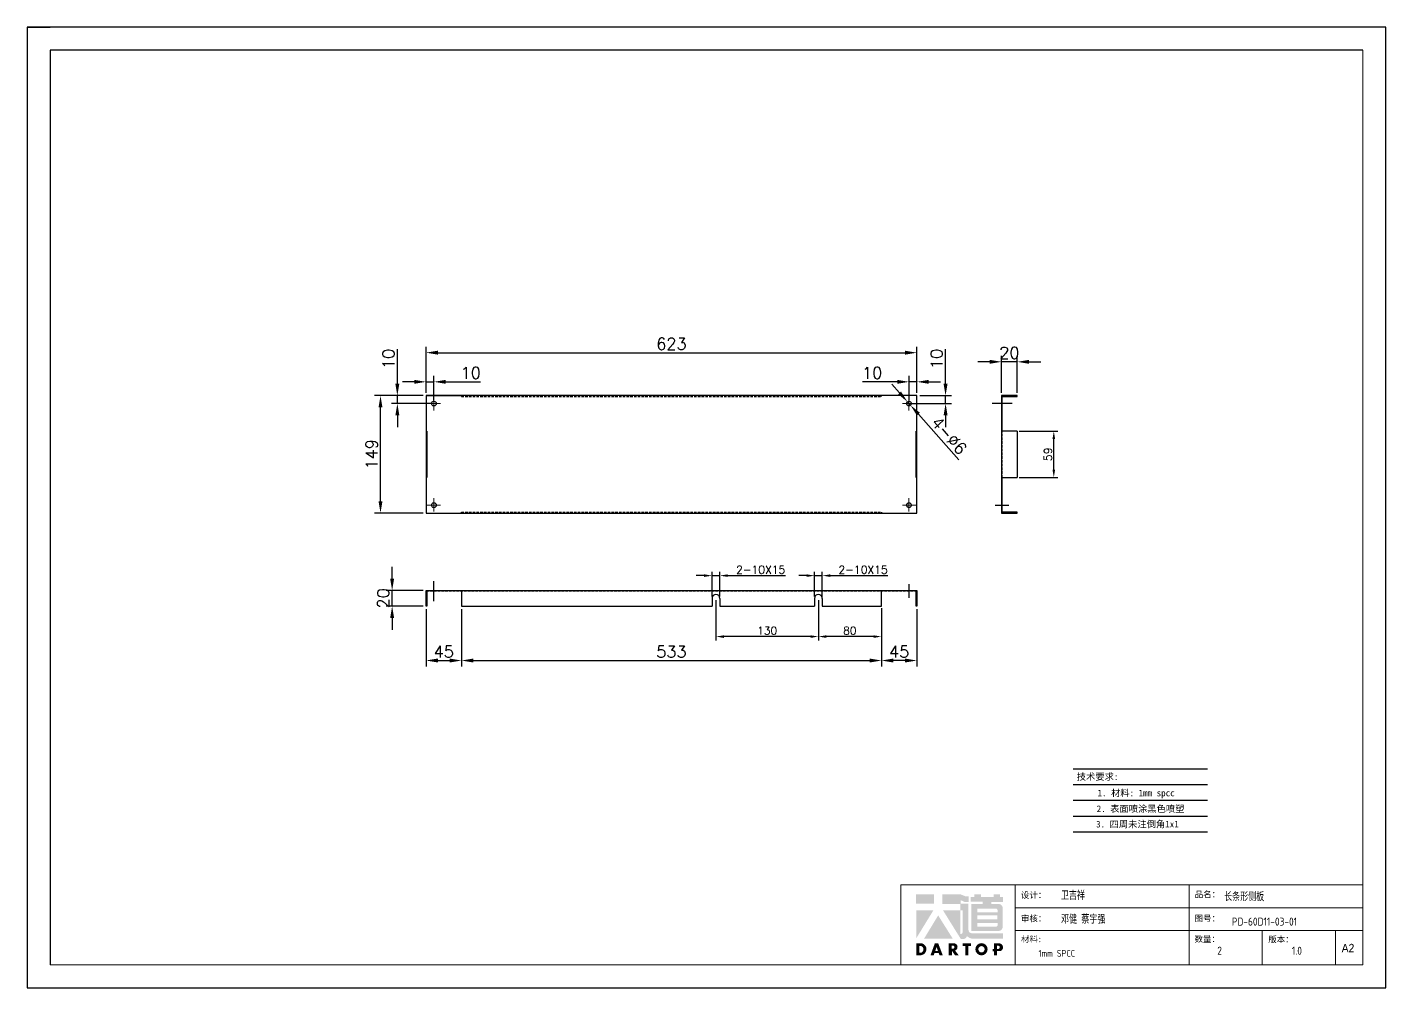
# Model space of a CAD drawing. Header units: millimetres. Extents: x -30327 to 34858, y 4015 to 75103.
# Drawn here: x -4780 to -3056, y 45675 to 46895 of the extents above; entities that cross this region are included whole.
import ezdxf
from ezdxf.enums import TextEntityAlignment as Align

# ---------------------------------------------------------------- set-up
doc = ezdxf.new("R2010")
doc.units = ezdxf.units.MM
doc.linetypes.add('HIDDEN2', pattern=[4.7625, 3.175, -1.5875])
doc.layers.add('A-TITLEBLOCK', color=7, linetype='Continuous', lineweight=18)
doc.layers.add('dim', color=2, linetype='Continuous', lineweight=9)
doc.layers.add('hidden', color=3, linetype='HIDDEN2')
doc.layers.add('print', color=30, linetype='Continuous')
doc.styles.add('GB', font='GBENOR.SHX', dxfattribs={"bigfont": 'gbcbig.shx'})
doc.styles.add('HZ', font='')
doc.styles.add('SLDTEXTSTYLE0', font='simfang.ttf', dxfattribs={"bigfont": 'bigfont'})
doc.styles.add('SLDTEXTSTYLE1', font='Gothic.ttf', dxfattribs={"width": 0.913})
doc.styles.get("Standard").update_dxf_attribs({"font": 'txt', "bigfont": 'gbcbig.shx'})
doc.styles.get('HZ').set_extended_font_data('SimSun')
doc.dimstyles.new('1-4', dxfattribs={"dimscale": 4, "dimtxt": 2.5, "dimasz": 2.5, "dimexe": 1.25, "dimexo": 0.625, "dimtad": 1, "dimdsep": 46, "dimtxsty": 'Standard', "dimcen": 2.5, "dimadec": 0, "dimazin": 0, "dimtfac": 1, "dimtmove": 0, "dimatfit": 3, "dimfxl": 0, "dimarcsym": 0})
doc.dimstyles.new('1-6', dxfattribs={"dimscale": 6, "dimtxt": 2.5, "dimasz": 2.5, "dimexe": 1.25, "dimexo": 0.625, "dimtad": 1, "dimdsep": 46, "dimtxsty": 'Standard', "dimcen": 2.5, "dimadec": 0, "dimazin": 0, "dimtfac": 1, "dimtmove": 0, "dimatfit": 3, "dimfxl": 0, "dimarcsym": 0})

# ---------------------------------------------------------------- blocks, each defined once
blk = doc.blocks.new('*D1059')
at = {"layer": 'Defpoints', "color": 0}
for p in [(-3662.8, 46419.1), (-3658.8, 46414.6)]:
    blk.add_point(p, dxfattribs=at)
at = {"layer": 'dim', "color": 0, "lineweight": -2}
for p, q in [((-3672.7, 46430.4), (-3682.7, 46441.6)), ((-3662.8, 46419.1), (-3658.8, 46414.6)), ((-3597.6, 46345.3), (-3648.9, 46403.4))]:
    blk.add_line(p, q, dxfattribs=at)
at = {"layer": 'dim', "color": 0}
for points in [[(-3670.9, 46432), (-3674.6, 46428.7), (-3662.8, 46419.1)], [(-3647, 46405.1), (-3650.8, 46401.7), (-3658.8, 46414.6)]]:
    blk.add_solid(points, dxfattribs=at)
at = {"layer": 'dim', "color": 0, "lineweight": 9, "insert": (-3609.8, 46376.2), "char_height": 15, "attachment_point": 5, "rotation": 311.4765}
blk.add_mtext('4-%%C6', dxfattribs=at)
blk = doc.blocks.new('*D1060')
at = {"layer": 'Defpoints', "color": 0}
for p in [(-4331.6, 46426.9), (-4273.8, 46426.9), (-4273.8, 46277.9)]:
    blk.add_point(p, dxfattribs=at)
at = {"layer": 'dim', "color": 0, "lineweight": -2}
for p, q in [((-4277.6, 46426.9), (-4339.1, 46426.9)), ((-4331.6, 46292.9), (-4331.6, 46411.9)), ((-4277.6, 46277.9), (-4339.1, 46277.9))]:
    blk.add_line(p, q, dxfattribs=at)
at = {"layer": 'dim', "color": 0}
for points in [[(-4334.1, 46411.9), (-4329.1, 46411.9), (-4331.6, 46426.9)], [(-4334.1, 46292.9), (-4329.1, 46292.9), (-4331.6, 46277.9)]]:
    blk.add_solid(points, dxfattribs=at)
at = {"layer": 'dim', "color": 0, "lineweight": 9, "insert": (-4342.8, 46352.4), "char_height": 15, "attachment_point": 5, "rotation": 90}
blk.add_mtext('149', dxfattribs=at)
blk = doc.blocks.new('*D1061')
at = {"layer": 'Defpoints', "color": 0}
for p in [(-3650.8, 46481.4), (-4273.8, 46426.9), (-3650.8, 46426.9)]:
    blk.add_point(p, dxfattribs=at)
at = {"layer": 'dim', "color": 0, "lineweight": -2}
for p, q in [((-4273.8, 46430.6), (-4273.8, 46488.9)), ((-4258.8, 46481.4), (-3665.8, 46481.4)), ((-3650.8, 46430.6), (-3650.8, 46488.9))]:
    blk.add_line(p, q, dxfattribs=at)
at = {"layer": 'dim', "color": 0}
for points in [[(-4258.8, 46483.9), (-4258.8, 46478.9), (-4273.8, 46481.4)], [(-3665.8, 46483.9), (-3665.8, 46478.9), (-3650.8, 46481.4)]]:
    blk.add_solid(points, dxfattribs=at)
at = {"layer": 'dim', "color": 0, "lineweight": 9, "insert": (-3962.3, 46492.7), "char_height": 15, "attachment_point": 5}
blk.add_mtext('623', dxfattribs=at)
blk = doc.blocks.new('*D1062')
at = {"layer": 'Defpoints', "color": 0}
for p in [(-3650.8, 46426.9), (-3614.4, 46426.9), (-3660.8, 46416.9)]:
    blk.add_point(p, dxfattribs=at)
at = {"layer": 'dim', "color": 0, "lineweight": -2}
for p, q in [((-3614.4, 46441.9), (-3614.4, 46486)), ((-3647.1, 46426.9), (-3606.9, 46426.9)), ((-3614.4, 46416.9), (-3614.4, 46426.9)), ((-3657.1, 46416.9), (-3606.9, 46416.9)), ((-3614.4, 46401.9), (-3614.4, 46386.9))]:
    blk.add_line(p, q, dxfattribs=at)
at = {"layer": 'dim', "color": 0}
for points in [[(-3616.9, 46441.9), (-3611.9, 46441.9), (-3614.4, 46426.9)], [(-3616.9, 46401.9), (-3611.9, 46401.9), (-3614.4, 46416.9)]]:
    blk.add_solid(points, dxfattribs=at)
at = {"layer": 'dim', "color": 0, "lineweight": 9, "insert": (-3625.7, 46473.5), "char_height": 15, "attachment_point": 5, "rotation": 90}
blk.add_mtext('10', dxfattribs=at)
blk = doc.blocks.new('*D1063')
at = {"layer": 'Defpoints', "color": 0}
for p in [(-3650.8, 46444.4), (-3650.8, 46426.9), (-3660.8, 46416.9)]:
    blk.add_point(p, dxfattribs=at)
at = {"layer": 'dim', "color": 0, "lineweight": -2}
for p, q in [((-3675.8, 46444.4), (-3720, 46444.4)), ((-3660.8, 46420.6), (-3660.8, 46451.9)), ((-3650.8, 46444.4), (-3660.8, 46444.4)), ((-3650.8, 46430.6), (-3650.8, 46451.9)), ((-3635.8, 46444.4), (-3620.8, 46444.4))]:
    blk.add_line(p, q, dxfattribs=at)
at = {"layer": 'dim', "color": 0}
for points in [[(-3675.8, 46446.9), (-3675.8, 46441.9), (-3660.8, 46444.4)], [(-3635.8, 46446.9), (-3635.8, 46441.9), (-3650.8, 46444.4)]]:
    blk.add_solid(points, dxfattribs=at)
at = {"layer": 'dim', "color": 0, "lineweight": 9, "insert": (-3707.5, 46455.7), "char_height": 15, "attachment_point": 5}
blk.add_mtext('10', dxfattribs=at)
blk = doc.blocks.new('*D1064')
at = {"layer": 'Defpoints', "color": 0}
for p in [(-4310.2, 46426.9), (-4273.8, 46426.9), (-4263.8, 46416.9)]:
    blk.add_point(p, dxfattribs=at)
at = {"layer": 'dim', "color": 0, "lineweight": -2}
for p, q in [((-4310.2, 46441.9), (-4310.2, 46486)), ((-4277.6, 46426.9), (-4317.7, 46426.9)), ((-4310.2, 46416.9), (-4310.2, 46426.9)), ((-4267.6, 46416.9), (-4317.7, 46416.9)), ((-4310.2, 46401.9), (-4310.2, 46386.9))]:
    blk.add_line(p, q, dxfattribs=at)
at = {"layer": 'dim', "color": 0}
for points in [[(-4312.7, 46441.9), (-4307.7, 46441.9), (-4310.2, 46426.9)], [(-4312.7, 46401.9), (-4307.7, 46401.9), (-4310.2, 46416.9)]]:
    blk.add_solid(points, dxfattribs=at)
at = {"layer": 'dim', "color": 0, "lineweight": 9, "insert": (-4321.5, 46473.5), "char_height": 15, "attachment_point": 5, "rotation": 90}
blk.add_mtext('10', dxfattribs=at)
blk = doc.blocks.new('*D1065')
at = {"layer": 'Defpoints', "color": 0}
for p in [(-4273.8, 46444.4), (-4273.8, 46426.9), (-4263.8, 46416.9)]:
    blk.add_point(p, dxfattribs=at)
at = {"layer": 'dim', "color": 0, "lineweight": -2}
for p, q in [((-4288.8, 46444.4), (-4303.8, 46444.4)), ((-4273.8, 46430.6), (-4273.8, 46451.9)), ((-4273.8, 46444.4), (-4263.8, 46444.4)), ((-4263.8, 46420.6), (-4263.8, 46451.9)), ((-4248.8, 46444.4), (-4204.6, 46444.4))]:
    blk.add_line(p, q, dxfattribs=at)
at = {"layer": 'dim', "color": 0}
for points in [[(-4288.8, 46446.9), (-4288.8, 46441.9), (-4273.8, 46444.4)], [(-4248.8, 46446.9), (-4248.8, 46441.9), (-4263.8, 46444.4)]]:
    blk.add_solid(points, dxfattribs=at)
at = {"layer": 'dim', "color": 0, "lineweight": 9, "insert": (-4217.1, 46455.7), "char_height": 15, "attachment_point": 5}
blk.add_mtext('10', dxfattribs=at)
blk = doc.blocks.new('*D1071')
at = {"layer": 'Defpoints', "color": 0}
for p in [(-4316.8, 46179.6), (-4273.8, 46179.6), (-4273.8, 46159.6)]:
    blk.add_point(p, dxfattribs=at)
at = {"layer": 'dim', "color": 0, "lineweight": -2}
for p, q in [((-4316.8, 46194.6), (-4316.8, 46209.6)), ((-4277.6, 46179.6), (-4324.3, 46179.6)), ((-4316.8, 46159.6), (-4316.8, 46179.6)), ((-4277.6, 46159.6), (-4324.3, 46159.6)), ((-4316.8, 46144.6), (-4316.8, 46129.6))]:
    blk.add_line(p, q, dxfattribs=at)
at = {"layer": 'dim', "color": 0}
for points in [[(-4319.3, 46194.6), (-4314.3, 46194.6), (-4316.8, 46179.6)], [(-4319.3, 46144.6), (-4314.3, 46144.6), (-4316.8, 46159.6)]]:
    blk.add_solid(points, dxfattribs=at)
at = {"layer": 'dim', "color": 0, "lineweight": 9, "insert": (-4328, 46169.6), "char_height": 15, "attachment_point": 5, "rotation": 90}
blk.add_mtext('20', dxfattribs=at)
blk = doc.blocks.new('*D1072')
at = {"layer": 'Defpoints', "color": 0}
for p in [(-4273.8, 46159.6), (-4228.8, 46159.6), (-4228.8, 46090.7)]:
    blk.add_point(p, dxfattribs=at)
at = {"layer": 'dim', "color": 0, "lineweight": -2}
for p, q in [((-4273.8, 46155.8), (-4273.8, 46083.2)), ((-4228.8, 46155.8), (-4228.8, 46083.2)), ((-4258.8, 46090.7), (-4243.8, 46090.7))]:
    blk.add_line(p, q, dxfattribs=at)
at = {"layer": 'dim', "color": 0}
for points in [[(-4258.8, 46093.2), (-4258.8, 46088.2), (-4273.8, 46090.7)], [(-4243.8, 46093.2), (-4243.8, 46088.2), (-4228.8, 46090.7)]]:
    blk.add_solid(points, dxfattribs=at)
at = {"layer": 'dim', "color": 0, "lineweight": 9, "insert": (-4251.3, 46102), "char_height": 15, "attachment_point": 5}
blk.add_mtext('45', dxfattribs=at)
blk = doc.blocks.new('*D1073')
at = {"layer": 'Defpoints', "color": 0}
for p in [(-4228.8, 46159.6), (-3695.8, 46159.6), (-3695.8, 46090.7)]:
    blk.add_point(p, dxfattribs=at)
at = {"layer": 'dim', "color": 0, "lineweight": -2}
for p, q in [((-4228.8, 46155.8), (-4228.8, 46083.2)), ((-3695.8, 46155.8), (-3695.8, 46083.2)), ((-4213.8, 46090.7), (-3710.8, 46090.7))]:
    blk.add_line(p, q, dxfattribs=at)
at = {"layer": 'dim', "color": 0}
for points in [[(-4213.8, 46093.2), (-4213.8, 46088.2), (-4228.8, 46090.7)], [(-3710.8, 46093.2), (-3710.8, 46088.2), (-3695.8, 46090.7)]]:
    blk.add_solid(points, dxfattribs=at)
at = {"layer": 'dim', "color": 0, "lineweight": 9, "insert": (-3962.3, 46102), "char_height": 15, "attachment_point": 5}
blk.add_mtext('533', dxfattribs=at)
blk = doc.blocks.new('*D1074')
at = {"layer": 'Defpoints', "color": 0}
for p in [(-3695.8, 46159.6), (-3650.8, 46159.6), (-3695.8, 46090.7)]:
    blk.add_point(p, dxfattribs=at)
at = {"layer": 'dim', "color": 0, "lineweight": -2}
for p, q in [((-3695.8, 46155.8), (-3695.8, 46083.2)), ((-3650.8, 46155.8), (-3650.8, 46083.2)), ((-3665.8, 46090.7), (-3680.8, 46090.7))]:
    blk.add_line(p, q, dxfattribs=at)
at = {"layer": 'dim', "color": 0}
for points in [[(-3680.8, 46093.2), (-3680.8, 46088.2), (-3695.8, 46090.7)], [(-3665.8, 46093.2), (-3665.8, 46088.2), (-3650.8, 46090.7)]]:
    blk.add_solid(points, dxfattribs=at)
at = {"layer": 'dim', "color": 0, "lineweight": 9, "insert": (-3673.3, 46102), "char_height": 15, "attachment_point": 5}
blk.add_mtext('45', dxfattribs=at)
blk = doc.blocks.new('*D1075')
at = {"layer": 'Defpoints', "color": 0}
for p in [(-3543.4, 46469.8), (-3543.4, 46426.9), (-3523.4, 46426.9)]:
    blk.add_point(p, dxfattribs=at)
at = {"layer": 'dim', "color": 0, "lineweight": -2}
for p, q in [((-3543.4, 46430.6), (-3543.4, 46477.3)), ((-3523.4, 46430.6), (-3523.4, 46477.3)), ((-3558.4, 46469.8), (-3573.4, 46469.8)), ((-3523.4, 46469.8), (-3543.4, 46469.8)), ((-3508.4, 46469.8), (-3493.4, 46469.8))]:
    blk.add_line(p, q, dxfattribs=at)
at = {"layer": 'dim', "color": 0}
for points in [[(-3558.4, 46472.3), (-3558.4, 46467.3), (-3543.4, 46469.8)], [(-3508.4, 46472.3), (-3508.4, 46467.3), (-3523.4, 46469.8)]]:
    blk.add_solid(points, dxfattribs=at)
at = {"layer": 'dim', "color": 0, "lineweight": 9, "insert": (-3533.4, 46481.1), "char_height": 15, "attachment_point": 5}
blk.add_mtext('20', dxfattribs=at)
blk = doc.blocks.new('*D1066')
at = {"layer": 'Defpoints', "color": 0}
for p in [(-3523.4, 46381.9), (-3477, 46381.9), (-3523.4, 46322.9)]:
    blk.add_point(p, dxfattribs=at)
at = {"layer": 'dim', "color": 0, "lineweight": -2}
for p, q in [((-3520.9, 46381.9), (-3472, 46381.9)), ((-3477, 46332.9), (-3477, 46371.9)), ((-3520.9, 46322.9), (-3472, 46322.9))]:
    blk.add_line(p, q, dxfattribs=at)
at = {"layer": 'dim', "color": 0}
for points in [[(-3478.7, 46371.9), (-3475.4, 46371.9), (-3477, 46381.9)], [(-3478.7, 46332.9), (-3475.4, 46332.9), (-3477, 46322.9)]]:
    blk.add_solid(points, dxfattribs=at)
at = {"layer": 'dim', "color": 0, "insert": (-3484.5, 46352.4), "char_height": 10, "attachment_point": 5, "rotation": 90}
blk.add_mtext('59', dxfattribs=at)
blk = doc.blocks.new('*D1067')
at = {"layer": 'Defpoints', "color": 0}
for p in [(-3775.8, 46169.6), (-3695.8, 46159.6), (-3775.8, 46121.1)]:
    blk.add_point(p, dxfattribs=at)
at = {"layer": 'dim', "color": 0, "lineweight": -2}
for p, q in [((-3775.8, 46167.1), (-3775.8, 46116.1)), ((-3695.8, 46157.1), (-3695.8, 46116.1)), ((-3705.8, 46121.1), (-3765.8, 46121.1))]:
    blk.add_line(p, q, dxfattribs=at)
at = {"layer": 'dim', "color": 0}
for points in [[(-3765.8, 46122.7), (-3765.8, 46119.4), (-3775.8, 46121.1)], [(-3705.8, 46122.7), (-3705.8, 46119.4), (-3695.8, 46121.1)]]:
    blk.add_solid(points, dxfattribs=at)
at = {"layer": 'dim', "color": 0, "insert": (-3735.8, 46128.6), "char_height": 10, "attachment_point": 5}
blk.add_mtext('80', dxfattribs=at)
blk = doc.blocks.new('*D1068')
at = {"layer": 'Defpoints', "color": 0}
for p in [(-3905.8, 46169.6), (-3775.8, 46169.6), (-3905.8, 46121.1)]:
    blk.add_point(p, dxfattribs=at)
at = {"layer": 'dim', "color": 0, "lineweight": -2}
for p, q in [((-3905.8, 46167.1), (-3905.8, 46116.1)), ((-3775.8, 46167.1), (-3775.8, 46116.1)), ((-3785.8, 46121.1), (-3895.8, 46121.1))]:
    blk.add_line(p, q, dxfattribs=at)
at = {"layer": 'dim', "color": 0}
for points in [[(-3895.8, 46122.7), (-3895.8, 46119.4), (-3905.8, 46121.1)], [(-3785.8, 46122.7), (-3785.8, 46119.4), (-3775.8, 46121.1)]]:
    blk.add_solid(points, dxfattribs=at)
at = {"layer": 'dim', "color": 0, "insert": (-3840.8, 46128.6), "char_height": 10, "attachment_point": 5}
blk.add_mtext('130', dxfattribs=at)
blk = doc.blocks.new('*D1069')
at = {"layer": 'Defpoints', "color": 0}
for p in [(-3770.8, 46198.4), (-3780.8, 46169.6), (-3770.8, 46169.6)]:
    blk.add_point(p, dxfattribs=at)
at = {"layer": 'dim', "color": 0, "lineweight": -2}
for p, q in [((-3790.8, 46198.4), (-3800.8, 46198.4)), ((-3780.8, 46172.1), (-3780.8, 46203.4)), ((-3780.8, 46198.4), (-3770.8, 46198.4)), ((-3770.8, 46172.1), (-3770.8, 46203.4)), ((-3760.8, 46198.4), (-3687.5, 46198.4))]:
    blk.add_line(p, q, dxfattribs=at)
at = {"layer": 'dim', "color": 0}
for points in [[(-3790.8, 46200.1), (-3790.8, 46196.8), (-3780.8, 46198.4)], [(-3760.8, 46200.1), (-3760.8, 46196.8), (-3770.8, 46198.4)]]:
    blk.add_solid(points, dxfattribs=at)
at = {"layer": 'dim', "color": 0, "insert": (-3719.1, 46205.9), "char_height": 10, "attachment_point": 5}
blk.add_mtext('2-10X15', dxfattribs=at)
blk = doc.blocks.new('*D1070')
at = {"layer": 'Defpoints', "color": 0}
for p in [(-3900.8, 46198.4), (-3910.8, 46169.6), (-3900.8, 46169.6)]:
    blk.add_point(p, dxfattribs=at)
at = {"layer": 'dim', "color": 0, "lineweight": -2}
for p, q in [((-3920.8, 46198.4), (-3930.8, 46198.4)), ((-3910.8, 46172.1), (-3910.8, 46203.4)), ((-3910.8, 46198.4), (-3900.8, 46198.4)), ((-3900.8, 46172.1), (-3900.8, 46203.4)), ((-3890.8, 46198.4), (-3817.5, 46198.4))]:
    blk.add_line(p, q, dxfattribs=at)
at = {"layer": 'dim', "color": 0}
for points in [[(-3920.8, 46200.1), (-3920.8, 46196.8), (-3910.8, 46198.4)], [(-3890.8, 46200.1), (-3890.8, 46196.8), (-3900.8, 46198.4)]]:
    blk.add_solid(points, dxfattribs=at)
at = {"layer": 'dim', "color": 0, "insert": (-3849.1, 46205.9), "char_height": 10, "attachment_point": 5}
blk.add_mtext('2-10X15', dxfattribs=at)
blk = doc.blocks.new('Dartop Logo')
at = {"true_color": 0xc40018}
h = blk.add_hatch(color=12, dxfattribs=at)
h.set_gradient(color1=(196, 0, 24), color2=(196, 0, 24), tint=1)
h.paths.add_polyline_path([(30.39, -3.87), (33.08, -5.04), (35.99, -5.04), (35.99, -1.19), (33.59, -1.19), (30.46, 0.05), (17.94, 0.05), (17.94, -6.46), (30.12, -6.46), (30.12, -6.59), (30.12, -10.75), (18.31, -10.75), (30.46, -30.31), (32.87, -30.31, 0.279375), (34.63, -28.6), (34.63, -28.51), (34.84, -28.51, 0.143145), (38.15, -30.2), (59.27, -30.2), (59.27, -26.49), (38.06, -26.49, -0.414214), (35.75, -24.18), (35.75, -6.26), (30.39, -6.26)])
h.paths.add_polyline_path([(30.25, -10.84), (31.8, -10.84), (31.8, -26.02, -0.088936), (30.9, -26.94), (30.24, -26.94)], flags=16)
h = blk.add_hatch(color=12, dxfattribs=at)
h.set_gradient(color1=(196, 0, 24), color2=(196, 0, 24), tint=1)
h.paths.add_polyline_path([(59.24, -1.73), (57.36, -1.73), (57.36, 0.06), (53.06, 0.06), (53.06, -1.64), (44.29, -1.64), (44.29, 0.15), (39.7, 0.15), (39.7, -1.67), (37.16, -1.67), (37.16, -4.97), (45.54, -4.97), (45.54, -6.42), (37.73, -6.42), (37.73, -24.88), (56.26, -24.88, 0.414214), (59.15, -21.99), (59.15, -9.35, 0.414214), (56.26, -6.46), (51.36, -6.46), (51.36, -5.03), (59.24, -5.03)])
h.paths.add_polyline_path([(54.21, -9.59, -0.414214), (55.66, -11.04), (55.66, -12.1), (41.79, -12.1), (41.79, -9.59)], flags=16)
h.paths.add_polyline_path([(55.57, -14.33), (55.57, -17.01), (41.88, -17.01), (41.88, -14.33)], flags=16)
h.paths.add_polyline_path([(55.75, -19.43), (55.75, -20.57, -0.414214), (54.3, -22.02), (41.88, -22.02), (41.88, -19.43)], flags=16)
h = blk.add_hatch(color=12, dxfattribs=at)
h.set_gradient(color1=(196, 0, 24), color2=(196, 0, 24), tint=1)
h.paths.add_polyline_path([(12.18, 0), (0, 0), (0, -6.37), (12.18, -6.37)])
h = blk.add_hatch(color=12, dxfattribs=at)
h.set_gradient(color1=(196, 0, 24), color2=(196, 0, 24), tint=1)
h.paths.add_polyline_path([(11.79, -10.83), (0.03, -10.83), (0.03, -30.03)])
h = blk.add_hatch(color=12, dxfattribs=at)
h.set_gradient(color1=(196, 0, 24), color2=(196, 0, 24), tint=1)
h.paths.add_polyline_path([(15.05, -14.31), (5.44, -30.15), (25.01, -30.15)])
at = {"true_color": 0x646464}
h = blk.add_hatch(color=251, dxfattribs=at)
h.set_gradient(color1=(100, 100, 100), color2=(100, 100, 100), tint=1)
h.paths.add_polyline_path([(4.15, -33.43), (0.11, -33.43), (0.11, -41.5), (3.51, -41.5, 0.793016)])
h.paths.add_polyline_path([(3.57, -39.73), (2.16, -39.73), (2.16, -35.19), (3.42, -35.19, -0.671361)], flags=16)
h = blk.add_hatch(color=251, dxfattribs=at)
h.set_gradient(color1=(100, 100, 100), color2=(100, 100, 100), tint=1)
h.paths.add_polyline_path([(15.08, -33.36), (12.78, -33.36), (9.82, -41.51), (12, -41.51), (12.51, -40.06), (15.46, -40.06), (15.99, -41.52), (18.19, -41.52)])
h.paths.add_polyline_path([(14.9, -38.51), (13.07, -38.51), (13.97, -35.95)], flags=16)
h = blk.add_hatch(color=251, dxfattribs=at)
h.set_gradient(color1=(100, 100, 100), color2=(100, 100, 100), tint=1)
h.paths.add_polyline_path([(26.27, -33.36), (22.3, -33.36), (22.3, -41.51), (24.4, -41.51), (24.4, -38.28), (26.55, -41.54), (29.09, -41.54), (26.61, -38.3, 0.744055)])
h.paths.add_polyline_path([(24.38, -37.08), (24.38, -34.94), (25.32, -34.94, -0.796809), (25.3, -37.08)], flags=16)
h = blk.add_hatch(color=251, dxfattribs=at)
h.set_gradient(color1=(100, 100, 100), color2=(100, 100, 100), tint=1)
h.paths.add_polyline_path([(37.44, -33.4), (31.88, -33.4), (31.88, -35.16), (33.61, -35.16), (33.61, -41.52), (35.69, -41.52), (35.69, -35.16), (37.44, -35.16)])
h = blk.add_hatch(color=251, dxfattribs=at)
h.set_gradient(color1=(100, 100, 100), color2=(100, 100, 100), tint=1)
h.paths.add_polyline_path([(40.46, -37.41, 1), (48.83, -37.41, 1)])
h.paths.add_polyline_path([(46.8, -37.41, -1), (42.5, -37.41, -1)], flags=16)
h = blk.add_hatch(color=251, dxfattribs=at)
h.set_gradient(color1=(100, 100, 100), color2=(100, 100, 100), tint=1)
h.paths.add_polyline_path([(56.85, -33.38), (56.73, -33.38), (53.19, -33.38), (53.19, -37.19), (52.26, -37.19), (52.26, -38.73), (53.18, -38.73), (53.18, -41.5), (55.24, -41.5), (55.24, -38.72), (57.51, -38.72, 0.812304)])
h.paths.add_polyline_path([(55.21, -37.18), (55.21, -35.05), (56.39, -35.05, -0.778213), (56.27, -37.18)], flags=16)
blk = doc.blocks.new('DT-A2-TITLE')
for p, q in [((594, 420), (0, 420)), ((0, 420), (0, 420)), ((0, 420), (0, 0)), ((0, 420), (10, 420)), ((594, 0), (594, 420)), ((10, 410), (10, 10)), ((584, 410), (10, 410))]:
    blk.add_line(p, q)
at = {"layer": 'A-TITLEBLOCK', "color": 7}
for p, q in [((584, 410), (584, 10)), ((594, 0), (594, 297)), ((382, 10), (382, 45)), ((584, 45), (382, 45)), ((432, 45), (432, 10)), ((508, 45), (508, 10)), ((584, 35), (432, 35)), ((432, 25), (584.08, 25)), ((540, 10), (540, 25)), ((572, 10), (572, 25)), ((10, 10), (584, 10)), ((0, 0), (594, 0))]:
    blk.add_line(p, q, dxfattribs=at)
at = {"layer": 'A-TITLEBLOCK', "xscale": 0.6400000000000001, "yscale": 0.6400000000000001, "zscale": 0.6400000000000001}
blk.add_blockref('Dartop Logo', (388.65, 40.81), dxfattribs=at)
at = {"style": 'GB'}
for tag, p, height in [('#设计', (451.96, 38.52), 3.5), ('#品名', (523.32, 37.95), 3.5), ('#审核', (451.99, 28.1), 3.5), ('#图号', (526.67, 27.2), 3.5), ('#数量', (520.33, 14.51), 3.5), ('#版本', (552.92, 14.47), 3.5), ('#材料说明', (442.15, 13.59), 3)]:
    blk.add_attdef(tag, p, '', height=height, dxfattribs=at)
at = {"layer": 'A-TITLEBLOCK', "color": 7, "attachment_point": 1}
for s, insert, char_height, style in [('设计：', (434.47, 41.87), 2.646, 'SLDTEXTSTYLE0'), ('品名：', (510.43, 42.19), 2.646, 'SLDTEXTSTYLE0'), ('审核：', (434.47, 31.64), 2.646, 'SLDTEXTSTYLE0'), ('图号：', (510.4, 31.66), 2.646, 'SLDTEXTSTYLE0'), ('材料:', (434.47, 22.62), 2.646, 'SLDTEXTSTYLE0'), ('数量：', (510.35, 22.64), 2.646, 'SLDTEXTSTYLE0'), ('版本：', (542.59, 22.48), 2.646, 'SLDTEXTSTYLE0'), ('A2', (574.7, 19.21), 3.704, 'SLDTEXTSTYLE1')]:
    blk.add_mtext(s, dxfattribs=dict(at, insert=insert, char_height=char_height, style=style))

msp = doc.modelspace()

# ---------------------------------------------------------------- linework, layer by layer
at = {"color": 0}
for p, q in [((-4273.8161, 46426.8813), (-4273.8161, 46277.8813)), ((-3650.8161, 46426.8813), (-4273.8161, 46426.8813)), ((-3650.8161, 46277.8813), (-3650.8161, 46426.8813)), ((-4272.8161, 46381.8813), (-4273.8161, 46381.8813)), ((-4272.8161, 46381.8813), (-4272.8161, 46322.8813)), ((-3651.8161, 46322.8813), (-3651.8161, 46381.8813)), ((-3650.8161, 46381.8813), (-3651.8161, 46381.8813)), ((-4273.8161, 46322.8813), (-4272.8161, 46322.8813)), ((-3651.8161, 46322.8813), (-3650.8161, 46322.8813)), ((-4273.8161, 46277.8813), (-3650.8161, 46277.8813))]:
    msp.add_line(p, q, dxfattribs=at)
for p, q in [((-4273.8161, 46426.8813), (-4228.8161, 46426.8813)), ((-4273.8161, 46426.8813), (-4273.8161, 46411.8813)), ((-4228.8161, 46426.8813), (-4228.8161, 46425.8813)), ((-3695.8161, 46425.8813), (-3695.8161, 46426.8813)), ((-3523.4326, 46426.8813), (-3543.4326, 46426.8813)), ((-3543.4326, 46426.8813), (-3543.4326, 46277.8813)), ((-3523.4326, 46426.8813), (-3543.4326, 46426.8813)), ((-3542.4326, 46381.8813), (-3542.4326, 46426.8813)), ((-3542.4326, 46425.8813), (-3523.4326, 46425.8813)), ((-3542.4326, 46425.8813), (-3523.4326, 46425.8813)), ((-3523.4326, 46425.8813), (-3523.4326, 46426.8813)), ((-3523.4326, 46425.8813), (-3523.4326, 46426.8813)), ((-3529.9714, 46416.8813), (-3555.1756, 46416.8813)), ((-3523.4326, 46381.8813), (-3543.4326, 46381.8813)), ((-3523.4326, 46381.8813), (-3523.4326, 46322.8813)), ((-3543.4326, 46322.8813), (-3523.4326, 46322.8813)), ((-3542.4326, 46277.8813), (-3542.4326, 46322.8813)), ((-3551.5362, 46287.8813), (-3533.9265, 46287.8813)), ((-4228.8161, 46277.8813), (-4228.8161, 46278.8813)), ((-3695.8161, 46278.8813), (-3695.8161, 46277.8813)), ((-3543.4326, 46277.8813), (-3523.4326, 46277.8813)), ((-3523.4326, 46278.8813), (-3542.4326, 46278.8813)), ((-3523.4326, 46277.8813), (-3523.4326, 46278.8813)), ((-4273.8161, 46179.5942), (-3650.8161, 46179.5942)), ((-4273.8161, 46159.5942), (-4273.8161, 46179.5942)), ((-4263.8161, 46166.133), (-4263.8161, 46191.3372)), ((-4228.8161, 46179.5942), (-4228.8161, 46159.5942)), ((-3695.8161, 46159.5942), (-3695.8161, 46179.5942)), ((-3660.8161, 46187.6978), (-3660.8161, 46170.088)), ((-3650.8161, 46179.5942), (-3650.8161, 46159.5942)), ((-4272.8161, 46178.5942), (-4272.8161, 46159.5942)), ((-3910.8161, 46169.5942), (-3910.8161, 46159.5942)), ((-3900.8161, 46169.5942), (-3900.8161, 46159.5942)), ((-3780.8161, 46169.5942), (-3780.8161, 46159.5942)), ((-3770.8161, 46169.5942), (-3770.8161, 46159.5942)), ((-3651.8161, 46159.5942), (-3651.8161, 46178.5942)), ((-4272.8161, 46159.5942), (-4273.8161, 46159.5942)), ((-4228.8161, 46159.5942), (-3910.8161, 46159.5942)), ((-3900.8161, 46159.5942), (-3780.8161, 46159.5942)), ((-3770.8161, 46159.5942), (-3695.8161, 46159.5942)), ((-3650.8161, 46159.5942), (-3651.8161, 46159.5942))]:
    msp.add_line(p, q)
at = {"linetype": 'HIDDEN2'}
for p, q in [((-4228.8161, 46425.8813), (-3695.8161, 46425.8813)), ((-4228.8161, 46278.8813), (-3695.8161, 46278.8813))]:
    msp.add_line(p, q, dxfattribs=at)
at = {"color": 0}
for centre in [(-4263.8161, 46416.8813), (-3660.8161, 46416.8813), (-4263.8161, 46287.8813), (-3660.8161, 46287.8813)]:
    msp.add_circle(centre, 3, dxfattribs=at)
for centre in [(-3905.8161, 46169.5942), (-3775.8161, 46169.5942)]:
    msp.add_arc(centre, 5, 0, 180)
at = {"layer": 'Defpoints'}
for p, q in [((-3452.4057, 45953.3841), (-3281.8988, 45953.3841)), ((-3452.4057, 45933.3649), (-3281.8988, 45933.3649)), ((-3452.4057, 45933.3649), (-3281.8988, 45933.3649)), ((-3452.4057, 45913.3458), (-3281.8988, 45913.3458)), ((-3452.4057, 45893.3266), (-3281.8988, 45893.3266)), ((-3452.4057, 45873.3074), (-3281.8988, 45873.3074))]:
    msp.add_line(p, q, dxfattribs=at)
at = {"layer": 'dim', "lineweight": 9}
for p, q in [((-4263.8161, 46416.8813), (-4263.8161, 46424.8188)), ((-3660.8161, 46416.8813), (-3660.8161, 46424.8188)), ((-4263.8161, 46416.8813), (-4272.3161, 46416.896)), ((-4263.8161, 46416.8813), (-4263.8161, 46408.0015)), ((-4263.8161, 46416.8813), (-4255.4039, 46416.8813)), ((-3660.8161, 46416.8813), (-3669.2282, 46416.8813)), ((-3660.8161, 46416.8813), (-3652.3161, 46416.896)), ((-3660.8161, 46416.8813), (-3660.8161, 46408.0015)), ((-4263.8161, 46287.8813), (-4272.3161, 46287.8666)), ((-4263.8161, 46287.8813), (-4263.8161, 46296.7611)), ((-4263.8161, 46287.8813), (-4263.8161, 46279.9438)), ((-4263.8161, 46287.8813), (-4255.4039, 46287.8813)), ((-3660.8161, 46287.8813), (-3669.2282, 46287.8813)), ((-3660.8161, 46287.8813), (-3660.8161, 46296.7611)), ((-3660.8161, 46287.8813), (-3660.8161, 46279.9438)), ((-3660.8161, 46287.8813), (-3652.3161, 46287.8666))]:
    msp.add_line(p, q, dxfattribs=at)
at = {"layer": 'hidden'}
for p, q in [((-3542.4326, 46322.8813), (-3542.4326, 46381.8813)), ((-3650.8161, 46178.5942), (-4273.8161, 46178.5942))]:
    msp.add_line(p, q, dxfattribs=at)
at = {"layer": 'print'}
msp.add_lwpolyline([(-4780.0181, 45675.2683), (-3055.6123, 45675.2683), (-3055.6123, 46894.5451), (-4780.0181, 46894.5451)], close=True, dxfattribs=at)

# ---------------------------------------------------------------- block references
at = {"xscale": 2.90304, "yscale": 2.90304, "zscale": 2.90304}
msp.add_blockref('DT-A2-TITLE', (-4780.0181, 45675.2683), dxfattribs=at).add_auto_attribs({'#设计': '卫吉祥', '#审核': '邓健 蔡宇强', '#材料说明': '1mm SPCC', '#品名': '长条形侧板', '#图号': 'PD-60D11-03-01', '#数量': '2', '#版本': '1.0'})

# ---------------------------------------------------------------- texts
at = {"style": 'HZ'}
for s, height, p in [('技术要求:', 8.40806, (-3421.4403, 45943.2807)), ('1. 材料: 1mm spcc   ', 8.408058, (-3363.984, 45922.57)), ('2. 表面喷涂黑色喷塑  ', 8.408058, (-3361.2028, 45902.5508)), ('3. 四周未注倒角1x1', 8.408058, (-3370.8862, 45882.9793))]:
    msp.add_text(s, height=height, dxfattribs=at).set_placement(p, align=Align.MIDDLE_CENTER)

# ---------------------------------------------------------------- dimensions: what is measured, and where the dimension line sits
at = {"layer": 'dim', "lineweight": 9}
for base, p1, p2, picture, middle in [((-3650.8161, 46481.4339), (-4273.8161, 46426.8813), (-3650.8161, 46426.8813), '*D1061', (-3962.3161, 46481.4339)), ((-3543.4326, 46469.8428), (-3523.4326, 46426.8813), (-3543.4326, 46426.8813), '*D1075', (-3533.4326, 46469.8428)), ((-3650.8161, 46444.4264), (-3660.8161, 46416.8813), (-3650.8161, 46426.8813), '*D1063', (-3707.4827, 46444.4264))]:
    dim = msp.add_linear_dim(base=base, p1=p1, p2=p2, dimstyle='1-6', dxfattribs=at)
    dim.commit()
    dim.dimension.update_dxf_attribs({"geometry": picture, "text_midpoint": middle, "dimtype": 160})
for base, p1, p2, angle, picture, middle in [((-4310.2008, 46426.8813), (-4263.8161, 46416.8813), (-4273.8161, 46426.8813), 270, '*D1064', (-4310.2008, 46473.548)), ((-3614.4313, 46426.8813), (-3660.8161, 46416.8813), (-3650.8161, 46426.8813), 270, '*D1062', (-3614.4313, 46473.548)), ((-4273.8161, 46444.4264), (-4263.8161, 46416.8813), (-4273.8161, 46426.8813), 180, '*D1065', (-4217.1494, 46444.4264)), ((-4331.5811, 46426.8813), (-4273.8161, 46277.8813), (-4273.8161, 46426.8813), 90, '*D1060', (-4331.5811, 46352.3813)), ((-4316.7775, 46179.5942), (-4273.8161, 46159.5942), (-4273.8161, 46179.5942), 270, '*D1071', (-4316.7775, 46169.5942))]:
    dim = msp.add_linear_dim(base=base, p1=p1, p2=p2, angle=angle, dimstyle='1-6', dxfattribs=at)
    dim.commit()
    dim.dimension.update_dxf_attribs({"geometry": picture, "text_midpoint": middle, "dimtype": 160})
dim = msp.add_diameter_dim_2p(p1=(-3662.803, 46419.129), p2=(-3658.8291, 46414.6336), text='4-%%C6', dimstyle='1-6', dxfattribs=at)
dim.commit()
dim.dimension.update_dxf_attribs({"geometry": '*D1059', "text_midpoint": (-3609.8336, 46376.1945)})
at = {"layer": 'dim'}
dim = msp.add_linear_dim(base=(-3477.0311, 46381.8813), p1=(-3523.4326, 46322.8813), p2=(-3523.4326, 46381.8813), angle=90, dimstyle='1-4', dxfattribs=at)
dim.commit()
dim.dimension.update_dxf_attribs({"geometry": '*D1066', "text_midpoint": (-3484.5311, 46352.3813)})
for base, p1, p2, picture, middle in [((-3900.8161, 46198.4195), (-3910.8161, 46169.5942), (-3900.8161, 46169.5942), '*D1070', (-3849.1494, 46205.9195)), ((-3770.8161, 46198.4195), (-3780.8161, 46169.5942), (-3770.8161, 46169.5942), '*D1069', (-3719.1494, 46205.9195))]:
    dim = msp.add_linear_dim(base=base, p1=p1, p2=p2, text='2-<>X15', dimstyle='1-4', dxfattribs=at)
    dim.commit()
    dim.dimension.update_dxf_attribs({"geometry": picture, "text_midpoint": middle})
for base, p1, p2, picture, middle in [((-3905.8161, 46121.0673), (-3775.8161, 46169.5942), (-3905.8161, 46169.5942), '*D1068', (-3840.8161, 46128.5673)), ((-3775.8161, 46121.0673), (-3695.8161, 46159.5942), (-3775.8161, 46169.5942), '*D1067', (-3735.8161, 46128.5673))]:
    dim = msp.add_linear_dim(base=base, p1=p1, p2=p2, dimstyle='1-4', dxfattribs=at)
    dim.commit()
    dim.dimension.update_dxf_attribs({"geometry": picture, "text_midpoint": middle})
at = {"layer": 'dim', "lineweight": 9}
for base, p1, p2, picture, middle in [((-4228.8161, 46090.722), (-4273.8161, 46159.5942), (-4228.8161, 46159.5942), '*D1072', (-4251.3161, 46101.972)), ((-3695.8161, 46090.722), (-4228.8161, 46159.5942), (-3695.8161, 46159.5942), '*D1073', (-3962.3161, 46101.972)), ((-3695.8161, 46090.722), (-3650.8161, 46159.5942), (-3695.8161, 46159.5942), '*D1074', (-3673.3161, 46101.972))]:
    dim = msp.add_linear_dim(base=base, p1=p1, p2=p2, dimstyle='1-6', dxfattribs=at)
    dim.commit()
    dim.dimension.update_dxf_attribs({"geometry": picture, "text_midpoint": middle})

doc.saveas('drawing.dxf')
